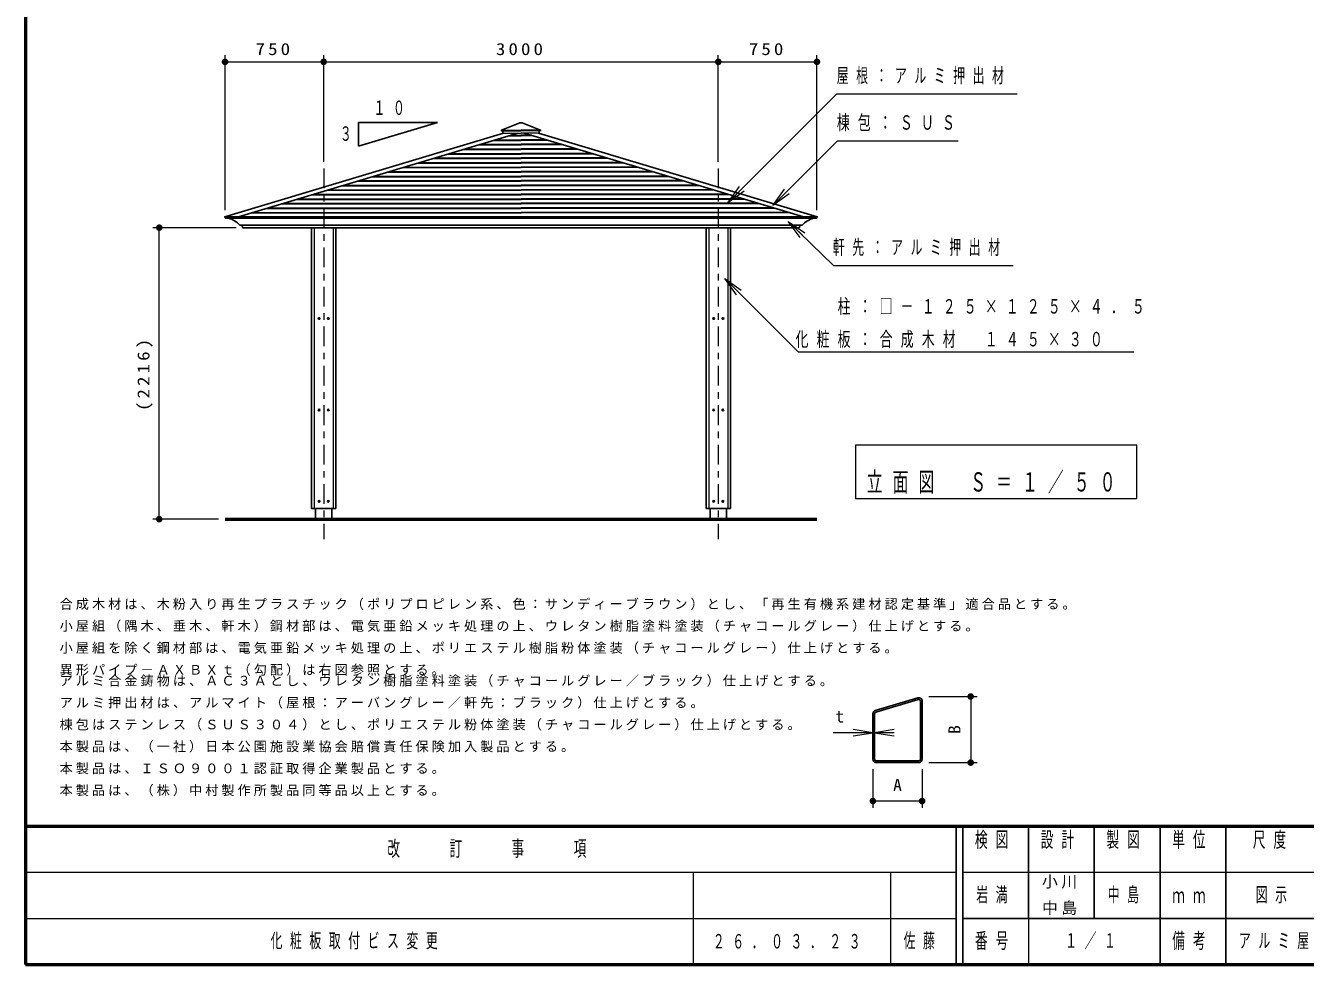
# Model space of a CAD drawing. Units: millimetres on the paper, with parts at other scales. Extents: x -385 to 0, y 0 to 267.
# Drawn here: x -385 to -190.4, y 0 to 142.7 of the extents above; entities that cross this region are included whole.
import ezdxf
from ezdxf.enums import TextEntityAlignment as Align

# ---------------------------------------------------------------- set-up
doc = ezdxf.new("R2010")
doc.units = ezdxf.units.MM
doc.linetypes.add('USER2', pattern=[6, 3, -1, 1, -1])
doc.layers.add('LY_1', color=190, linetype='Continuous', lineweight=25)
doc.styles.add('ＭＳ ゴシック', font='')
doc.styles.get('ＭＳ ゴシック').set_extended_font_data('MS Gothic')

# ---------------------------------------------------------------- blocks, each defined once
blk = doc.blocks.new('filled_dot')
at = {"color": 0, "linetype": 'Continuous', "lineweight": -2, "const_width": 1.25}
blk.add_lwpolyline([(-0.625, 0, 1), (0.625, 0, 1)], format="xyb", close=True, dxfattribs=at)
blk = doc.blocks.new('open_arrow')
at = {"color": 0, "linetype": 'Continuous', "lineweight": -2}
blk.add_lwpolyline([(7.5, 1.25), (0, 0), (7.5, -1.25)], dxfattribs=at)

msp = doc.modelspace()

# ---------------------------------------------------------------- linework, layer by layer
at = {"layer": 'LY_1', "color": 7, "lineweight": 50}
for p, q in [((-385, 267), (-385, 0)), ((-354.673, 67.698), (-264.673, 67.698)), ((-385, 21), (0, 21)), ((-385, 0), (0, 0))]:
    msp.add_line(p, q, dxfattribs=at)
at = {"layer": 'LY_1', "color": 7, "lineweight": 13}
for p, q in [((-354.673, 114.645), (-354.673, 138.22)), ((-339.673, 122.002), (-339.673, 138.22)), ((-279.673, 122.002), (-279.673, 138.22)), ((-264.673, 114.645), (-264.673, 138.22)), ((-354.673, 137.22), (-339.673, 137.22)), ((-339.673, 137.22), (-279.673, 137.22)), ((-279.673, 137.22), (-264.673, 137.22)), ((-278.213, 115.792), (-276.446, 118.267)), ((-278.213, 115.792), (-276.092, 117.913)), ((-275.739, 117.56), (-278.213, 115.792)), ((-271.366, 115.397), (-269.604, 117.875)), ((-271.366, 115.397), (-269.249, 117.523)), ((-268.895, 117.17), (-271.366, 115.397)), ((-269.036, 112.96), (-266.885, 110.869)), ((-269.036, 112.96), (-266.537, 111.227)), ((-267.234, 110.51), (-269.036, 112.96)), ((-352.983, 112.009), (-365.673, 112.009)), ((-364.673, 67.698), (-364.673, 112.009)), ((-278.679, 104.27), (-276.558, 102.148)), ((-278.679, 104.27), (-276.204, 102.502)), ((-276.911, 101.795), (-278.679, 104.27)), ((-258.827, 78.946), (-258.827, 70.813)), ((-216.027, 78.946), (-258.827, 78.946)), ((-216.027, 70.813), (-216.027, 78.946)), ((-258.827, 70.813), (-216.027, 70.813)), ((-355.673, 67.698), (-365.673, 67.698)), ((-247.678, 40.726), (-240.298, 40.726)), ((-241.298, 40.726), (-241.298, 30.676)), ((-252.916, 35.227), (-262.201, 35.227)), ((-256.178, 29.676), (-256.178, 23.828)), ((-248.678, 29.676), (-248.678, 23.828)), ((-247.678, 30.676), (-240.298, 30.676)), ((-248.678, 24.828), (-256.178, 24.828)), ((-385, 14), (-243.5, 14)), ((-283.5, 14), (-283.5, 0)), ((-253.5, 14), (-253.5, 0)), ((-242.5, 14), (-187.5, 14)), ((-385, 7), (-243.5, 7)), ((-232.5, 7), (-232.5, 0))]:
    msp.add_line(p, q, dxfattribs=at)
at = {"layer": 'LY_1', "color": 7}
for p, q in [((-334.384, 127.989), (-334.384, 124.389)), ((-334.384, 127.989), (-322.384, 127.989)), ((-334.384, 124.389), (-322.384, 127.989)), ((-352.1, 112.379), (-351.983, 111.989)), ((-351.983, 111.989), (-309.673, 111.989)), ((-267.362, 111.989), (-309.673, 111.989)), ((-267.245, 112.379), (-267.362, 111.989)), ((-341.523, 69.298), (-337.823, 69.298)), ((-340.923, 69.298), (-340.923, 67.698)), ((-338.423, 69.298), (-338.423, 67.698)), ((-281.523, 69.298), (-277.823, 69.298)), ((-280.923, 69.298), (-280.923, 67.698)), ((-278.423, 69.298), (-278.423, 67.698)), ((-255.804, 38.588), (-249.354, 40.523)), ((-249.281, 40.278), (-255.731, 38.343)), ((-248.941, 40.02), (-248.941, 31.201)), ((-248.678, 40.02), (-248.678, 31.201)), ((-256.178, 38.085), (-256.178, 31.201)), ((-255.916, 38.085), (-255.916, 31.201)), ((-255.653, 30.938), (-249.203, 30.938)), ((-249.203, 30.676), (-255.653, 30.676)), ((-202.5, 7), (-202.5, 0))]:
    msp.add_line(p, q, dxfattribs=at)
at = {"layer": 'LY_1', "color": 2}
for p, q in [((-312.665, 126.822), (-312.636, 126.748)), ((-312.654, 126.848), (-309.872, 127.955)), ((-312.502, 126.735), (-312.361, 126.382)), ((-309.872, 127.955), (-309.673, 127.955)), ((-309.474, 127.955), (-309.673, 127.955)), ((-306.691, 126.848), (-309.474, 127.955)), ((-306.844, 126.735), (-306.985, 126.382)), ((-306.68, 126.822), (-306.71, 126.748))]:
    msp.add_line(p, q, dxfattribs=at)
at = {"layer": 'LY_1', "color": 2, "lineweight": 13}
for p, q in [((-312.663, 126.84), (-309.673, 126.84)), ((-312.617, 126.735), (-309.673, 126.735)), ((-306.682, 126.84), (-309.673, 126.84)), ((-306.728, 126.735), (-309.673, 126.735)), ((-312.361, 126.382), (-309.673, 126.382)), ((-306.985, 126.382), (-309.673, 126.382))]:
    msp.add_line(p, q, dxfattribs=at)
at = {"layer": 'LY_1', "color": 131}
for p, q in [((-312.344, 126.382), (-354.697, 113.676)), ((-310.178, 126.382), (-352.634, 113.645)), ((-309.167, 126.382), (-266.712, 113.645)), ((-307.002, 126.382), (-264.649, 113.676)), ((-354.659, 113.437), (-354.718, 113.636)), ((-354.659, 113.437), (-352.571, 113.437)), ((-352.571, 113.437), (-352.634, 113.645)), ((-266.774, 113.437), (-266.712, 113.645)), ((-264.687, 113.437), (-266.774, 113.437)), ((-264.687, 113.437), (-264.627, 113.636))]:
    msp.add_line(p, q, dxfattribs=at)
at = {"layer": 'LY_1', "color": 12, "lineweight": 13}
for p, q in [((-316.168, 124.585), (-309.673, 124.585)), ((-315.853, 124.679), (-309.673, 124.679)), ((-313.869, 125.275), (-309.673, 125.275)), ((-313.554, 125.369), (-309.673, 125.369)), ((-311.57, 125.964), (-309.673, 125.964)), ((-311.256, 126.059), (-309.673, 126.059)), ((-308.09, 126.059), (-309.673, 126.059)), ((-307.776, 125.964), (-309.673, 125.964)), ((-305.791, 125.369), (-309.673, 125.369)), ((-305.477, 125.275), (-309.673, 125.275)), ((-303.493, 124.679), (-309.673, 124.679)), ((-303.178, 124.585), (-309.673, 124.585)), ((-322.75, 122.61), (-309.673, 122.61)), ((-320.765, 123.206), (-309.673, 123.206)), ((-320.451, 123.3), (-309.673, 123.3)), ((-318.466, 123.895), (-309.673, 123.895)), ((-318.152, 123.99), (-309.673, 123.99)), ((-301.194, 123.99), (-309.673, 123.99)), ((-300.879, 123.895), (-309.673, 123.895)), ((-298.895, 123.3), (-309.673, 123.3)), ((-298.581, 123.206), (-309.673, 123.206)), ((-296.596, 122.61), (-309.673, 122.61)), ((-327.661, 121.137), (-309.673, 121.137)), ((-327.347, 121.231), (-309.673, 121.231)), ((-325.363, 121.827), (-309.673, 121.827)), ((-325.048, 121.921), (-309.673, 121.921)), ((-323.064, 122.516), (-309.673, 122.516)), ((-296.282, 122.516), (-309.673, 122.516)), ((-294.297, 121.921), (-309.673, 121.921)), ((-293.983, 121.827), (-309.673, 121.827)), ((-291.999, 121.231), (-309.673, 121.231)), ((-291.684, 121.137), (-309.673, 121.137)), ((-334.558, 119.068), (-309.673, 119.068)), ((-334.243, 119.162), (-309.673, 119.162)), ((-332.259, 119.758), (-309.673, 119.758)), ((-331.945, 119.852), (-309.673, 119.852)), ((-329.96, 120.447), (-309.673, 120.447)), ((-329.646, 120.542), (-309.673, 120.542)), ((-289.7, 120.542), (-309.673, 120.542)), ((-289.385, 120.447), (-309.673, 120.447)), ((-287.401, 119.852), (-309.673, 119.852)), ((-287.087, 119.758), (-309.673, 119.758)), ((-285.102, 119.162), (-309.673, 119.162)), ((-284.788, 119.068), (-309.673, 119.068)), ((-341.454, 116.999), (-309.673, 116.999)), ((-341.14, 117.093), (-309.673, 117.093)), ((-339.155, 117.689), (-309.673, 117.689)), ((-338.841, 117.783), (-309.673, 117.783)), ((-336.857, 118.378), (-309.673, 118.378)), ((-336.542, 118.473), (-309.673, 118.473)), ((-282.803, 118.473), (-309.673, 118.473)), ((-282.489, 118.378), (-309.673, 118.378)), ((-280.505, 117.783), (-309.673, 117.783)), ((-280.19, 117.689), (-309.673, 117.689)), ((-278.206, 117.093), (-309.673, 117.093)), ((-277.892, 116.999), (-309.673, 116.999)), ((-348.351, 114.93), (-309.673, 114.93)), ((-348.036, 115.024), (-309.673, 115.024)), ((-346.052, 115.62), (-309.673, 115.62)), ((-345.737, 115.714), (-309.673, 115.714)), ((-343.753, 116.309), (-309.673, 116.309)), ((-343.439, 116.404), (-309.673, 116.404)), ((-275.907, 116.404), (-309.673, 116.404)), ((-275.593, 116.309), (-309.673, 116.309)), ((-273.608, 115.714), (-309.673, 115.714)), ((-273.294, 115.62), (-309.673, 115.62)), ((-271.31, 115.024), (-309.673, 115.024)), ((-270.995, 114.93), (-309.673, 114.93)), ((-350.649, 114.241), (-309.673, 114.241)), ((-350.335, 114.335), (-309.673, 114.335)), ((-269.011, 114.335), (-309.673, 114.335)), ((-268.696, 114.241), (-309.673, 114.241))]:
    msp.add_line(p, q, dxfattribs=at)
at = {"layer": 'LY_1', "color": 7, "linetype": 'USER2', "lineweight": 13}
for p, q in [((-339.673, 121.002), (-339.673, 64.669)), ((-279.673, 121.002), (-279.673, 64.669))]:
    msp.add_line(p, q, dxfattribs=at)
at = {"layer": 'LY_1', "color": 4}
for p, q in [((-309.673, 113.645), (-354.673, 113.645)), ((-309.673, 113.458), (-352.578, 113.458)), ((-309.673, 113.645), (-264.673, 113.645)), ((-309.673, 113.458), (-266.768, 113.458)), ((-309.673, 112.379), (-352.439, 112.379)), ((-309.673, 112.379), (-266.907, 112.379))]:
    msp.add_line(p, q, dxfattribs=at)
at = {"layer": 'LY_1', "color": 40}
for p, q in [((-341.523, 111.998), (-341.523, 69.298)), ((-337.823, 111.998), (-337.823, 69.298)), ((-281.523, 111.998), (-281.523, 69.298)), ((-277.823, 111.998), (-277.823, 69.298))]:
    msp.add_line(p, q, dxfattribs=at)
at = {"layer": 'LY_1', "color": 40, "lineweight": 13}
for p, q in [((-341.123, 111.998), (-341.123, 69.298)), ((-338.223, 111.998), (-338.223, 69.298)), ((-281.123, 111.998), (-281.123, 69.298)), ((-278.223, 111.998), (-278.223, 69.298))]:
    msp.add_line(p, q, dxfattribs=at)
at = {"layer": 'LY_1', "color": 211}
for p, q in [((-243.5, 21), (-243.5, 0)), ((-242.5, 21), (-242.5, 0)), ((-232.5, 21), (-232.5, 7)), ((-222.5, 21), (-222.5, 7)), ((-212.5, 21), (-212.5, 0)), ((-202.5, 21), (-202.5, 7)), ((-242.5, 7), (0, 7))]:
    msp.add_line(p, q, dxfattribs=at)
at = {"layer": 'LY_1', "color": 7, "lineweight": 13}
for points in [[(-278.213, 115.792), (-261.632, 132.373), (-234.244, 132.373)], [(-271.366, 115.397), (-261.572, 125.234), (-243.197, 125.234)], [(-269.036, 112.96), (-262.152, 106.266), (-234.83, 106.266)], [(-278.679, 104.27), (-267.542, 93.132), (-216.47, 93.132)]]:
    msp.add_lwpolyline(points, dxfattribs=at)
at = {"layer": 'LY_1', "color": 7}
for centre in [(-340.373, 98.198), (-338.973, 98.198), (-280.373, 98.198), (-278.973, 98.198), (-340.373, 84.298), (-338.973, 84.298), (-280.373, 84.298), (-278.973, 84.298), (-340.373, 70.398), (-338.973, 70.398), (-280.373, 70.398), (-278.973, 70.398)]:
    msp.add_circle(centre, 0.125, dxfattribs=at)
at = {"layer": 'LY_1', "color": 2}
for centre, start, end in [((-312.647, 126.829), 111.7, 201.7), ((-312.617, 126.755), 201.7, 270), ((-306.728, 126.755), 270, 338.3), ((-306.699, 126.829), 338.3, 68.3)]:
    msp.add_arc(centre, 0.02, start, end, dxfattribs=at)
at = {"layer": 'LY_1', "color": 131}
for centre, start, end in [((-354.688, 113.645), 106.69924, 196.69924), ((-264.658, 113.645), 343.30076, 73.30076)]:
    msp.add_arc(centre, 0.032, start, end, dxfattribs=at)
at = {"layer": 'LY_1', "color": 4}
for centre, start, end in [((-354.89, 110.322), 40.00125, 76.72173), ((-264.455, 110.322), 103.27827, 139.99875)]:
    msp.add_arc(centre, 3.2, start, end, dxfattribs=at)
at = {"layer": 'LY_1', "color": 7}
for centre, radius, start, end in [((-249.203, 40.02), 0.525, 0, 106.69926), ((-249.203, 40.02), 0.263, 0, 106.70022), ((-255.653, 38.085), 0.525, 106.69783, 179.99996), ((-255.653, 38.085), 0.263, 106.70023, 179.99996), ((-255.653, 31.201), 0.525, 179.99998, 270.00003), ((-255.653, 31.201), 0.263, 179.99998, 270.00003), ((-249.203, 31.201), 0.525, 270.00002, 0), ((-249.203, 31.201), 0.263, 270.00002, 0)]:
    msp.add_arc(centre, radius, start, end, dxfattribs=at)

# ---------------------------------------------------------------- block references
at = {"layer": 'LY_1', "color": 7, "lineweight": 13, "xscale": 0.4, "yscale": 0.4}
for name, p in [('filled_dot', (-354.673, 137.22)), ('filled_dot', (-339.673, 137.22)), ('filled_dot', (-279.673, 137.22)), ('open_arrow', (-255.916, 35.227)), ('filled_dot', (-256.178, 24.828))]:
    msp.add_blockref(name, p, dxfattribs=at)
for name, p, rotation in [('filled_dot', (-339.673, 137.22), 180), ('filled_dot', (-279.673, 137.22), 180), ('filled_dot', (-264.673, 137.22), 180), ('filled_dot', (-364.673, 112.009), 270), ('filled_dot', (-364.673, 67.698), 90), ('filled_dot', (-241.298, 40.726), 270), ('open_arrow', (-256.178, 35.227), 180), ('filled_dot', (-241.298, 30.676), 90), ('filled_dot', (-248.678, 24.828), 180)]:
    msp.add_blockref(name, p, dxfattribs=dict(at, rotation=rotation))

# ---------------------------------------------------------------- texts
at = {"layer": 'LY_1', "color": 7, "style": 'ＭＳ ゴシック', "width": 0.6}
msp.add_text('３', height=2.199, dxfattribs=at).set_placement((-336.313, 126.312), align=Align.MIDDLE_CENTER)
at = {"layer": 'LY_1', "color": 7, "style": 'ＭＳ ゴシック', "width": 1.05}
for s, p in [('t', (-261.201, 36.227)), ('A', (-252.428, 25.828))]:
    msp.add_text(s, height=1.833, dxfattribs=at).set_placement(p, align=Align.BOTTOM_CENTER)
msp.add_text('B', height=1.833, rotation=90, dxfattribs=at).set_placement((-242.298, 35.701), align=Align.BOTTOM_CENTER)
at = {"layer": 'LY_1', "color": 7, "style": 'ＭＳ ゴシック'}
for s, insert, char_height, attachment_point in [('\\T1.33;\\W1.15;750', (-347.173, 138.22), 1.833, 8), ('\\T1.33;\\W1.15;3000', (-309.673, 138.22), 1.833, 8), ('\\T1.33;\\W1.15;750', (-272.173, 138.22), 1.833, 8), ('\\T1.64;\\W0.6;屋根：アルミ押出材', (-261.661, 135.023), 2.199, 4), ('\\T1.64;\\W0.6;１０', (-329.139, 130.225), 2.199, 5), ('\\T1.64;\\W0.65;棟包：ＳＵＳ', (-261.651, 127.884), 2.199, 4), ('\\T1.64;\\W0.6;軒先：アルミ押出材', (-262.247, 108.916), 2.199, 4), ('\\T1.64;\\W0.65;\u3000\u3000柱：□－１２５×１２５×４．５', (-267.92, 99.932), 2.199, 4), ('\\T1.64;\\W0.65;化粧板：合成木材\u3000１４５×３０\u3000\u3000', (-267.92, 94.932), 2.199, 4), ('\\T1.64;\\W0.6;立面図\u3000Ｓ＝１／５０', (-237.427, 71.546), 2.933, 8), ('\\T1.23;合成木材は、木粉入り再生プラスチック（ポリプロピレン系、色：サンディーブラウン）とし、「再生有機系建材認定基準」適合品とする。', (-379.825, 53.873), 1.466, 7), ('\\T1.23;小屋組（隅木、垂木、軒木）鋼材部は、電気亜鉛メッキ処理の上、ウレタン樹脂塗料塗装（チャコールグレー）仕上げとする。', (-379.825, 50.54), 1.466, 7), ('\\T1.23;小屋組を除く鋼材部は、電気亜鉛メッキ処理の上、ポリエステル樹脂粉体塗装（チャコールグレー）仕上げとする。', (-379.825, 47.207), 1.466, 7), ('\\T1.23;異形パイプ－ＡＸＢＸｔ（勾配）は右図参照とする。', (-379.825, 43.873), 1.466, 7), ('\\T1.23;アルミ合金鋳物は、ＡＣ３Ａとし、ウレタン樹脂塗料塗装（チャコールグレー／ブラック）仕上げとする。', (-379.825, 43.873), 1.466, 1), ('\\T1.23;アルミ押出材は、アルマイト（屋根：アーバングレー／軒先：ブラック）仕上げとする。', (-379.825, 40.54), 1.466, 1), ('\\T1.23;棟包はステンレス（ＳＵＳ３０４）とし、ポリエステル粉体塗装（チャコールグレー）仕上げとする。', (-379.825, 37.207), 1.466, 1), ('\\T1.23;本製品は、（一社）日本公園施設業協会賠償責任保険加入製品とする。', (-379.825, 33.873), 1.466, 1), ('\\T1.23;本製品は、ＩＳＯ９００１認証取得企業製品とする。', (-379.825, 30.54), 1.466, 1), ('\\T1.23;本製品は、（株）中村製作所製品同等品以上とする。', (-379.825, 27.207), 1.466, 1), ('\\T1.23;小川', (-227.5, 12.5), 1.76, 5), ('\\T1.64;\\W0.6;岩満', (-237.5, 10.5), 2.199, 5), ('\\T1.64;\\W0.6;中島', (-217.5, 10.5), 2.199, 5), ('\\T1.64;\\W0.6;図示', (-195, 10.5), 2.199, 5), ('\\T1.23;中島', (-227.5, 8.5), 1.76, 5), ('\\T1.64;\\W0.6;化粧板取付ビス変更', (-347.75, 3.5), 2.199, 4), ('\\T1.64;\\W0.6;２６．０３．２３', (-280.5, 3.5), 2.199, 4), ('\\T1.64;\\W0.6;佐藤', (-251.5, 3.5), 2.199, 4), ('\\T1.64;\\W0.6;１／１', (-222.5, 3.5), 2.199, 5), ('\\T1.64;\\W0.6;アルミ屋根仕様／ＲＣ基礎', (-200.5, 3.5), 2.199, 4)]:
    msp.add_mtext(s, dxfattribs=dict(at, insert=insert, char_height=char_height, attachment_point=attachment_point))
at = {"layer": 'LY_1', "color": 7, "insert": (-365.673, 89.854), "char_height": 1.833, "attachment_point": 8, "rotation": 90, "style": 'ＭＳ ゴシック'}
msp.add_mtext('\\T1.33;\\W1.15;(2216)', dxfattribs=at)
at = {"layer": 'LY_1', "color": 4, "char_height": 2.346, "style": 'ＭＳ ゴシック'}
for s, insert, attachment_point in [('\\T1.64;\\W0.6;検図', (-237.5, 20.167), 2), ('\\T1.64;\\W0.6;設計', (-227.5, 20.167), 2), ('\\T1.64;\\W0.6;製図', (-217.5, 20.167), 2), ('\\T1.64;\\W0.6;単位', (-207.5, 20.167), 2), ('\\T1.64;\\W0.6;尺度', (-195.25, 20.167), 2), ('\\T1.64;\\W0.6;改\u3000\u3000訂\u3000\u3000事\u3000\u3000項', (-314.25, 17.5), 5), ('\\T1.64;\\W0.6;ｍｍ', (-207.5, 10.5), 5), ('\\T1.64;\\W0.6;番号', (-237.5, 3.5), 5), ('\\T1.64;\\W0.6;備考', (-207.5, 3.5), 5)]:
    msp.add_mtext(s, dxfattribs=dict(at, insert=insert, attachment_point=attachment_point))

doc.saveas('drawing.dxf')
